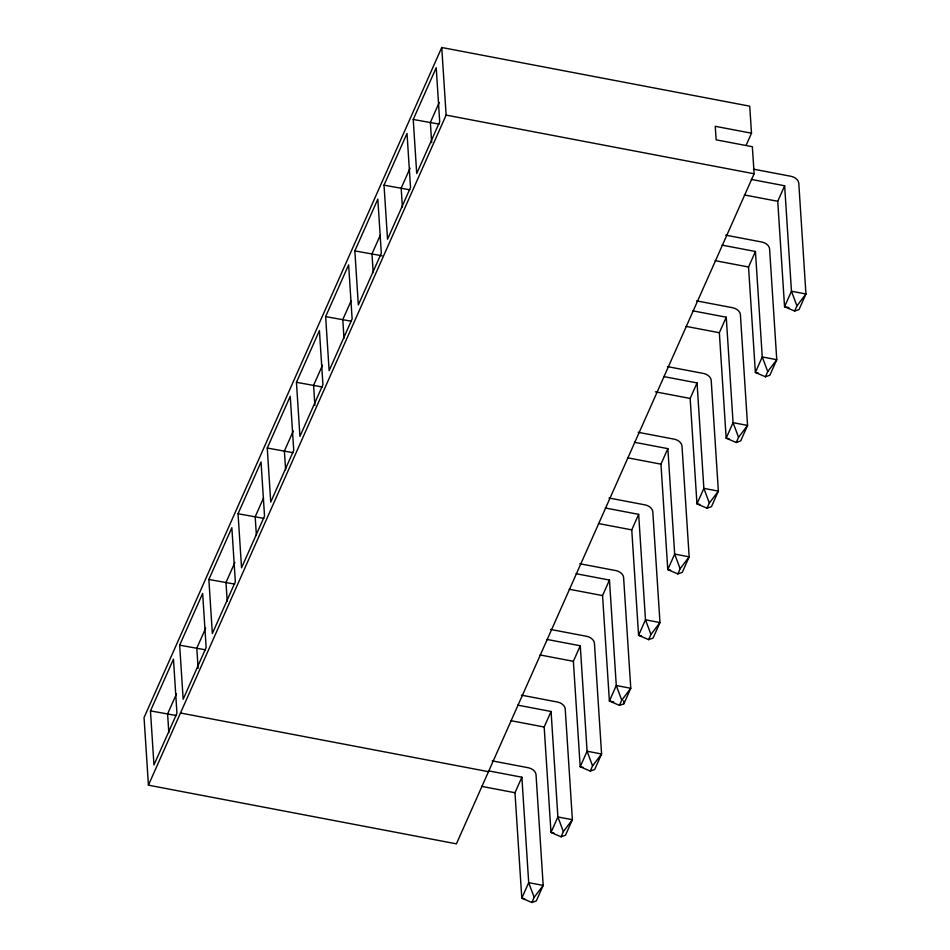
<?xml version="1.0" encoding="UTF-8"?>
<svg xmlns="http://www.w3.org/2000/svg" width="950" height="950" viewBox="0 0 950 950"><rect width="100%" height="100%" fill="white"/><g stroke="black" fill="none" stroke-linecap="round" stroke-linejoin="round"><path stroke-width="1.43" d="M751.498 133.214L749.74 106.174L441.75 47.5L144.056 717.582L148.426 785.175L456.416 843.849L754.122 173.767L752.364 146.727L716.134 139.828L715.255 126.302L751.498 133.214L746.154 145.243M150.468 710.885L173.458 659.146L176.949 713.224L153.959 764.964L150.468 710.885L176.308 715.54M179.657 645.169L202.647 593.429L206.15 647.508L183.16 699.248L179.657 645.169L205.497 649.824M208.857 579.464L231.848 527.713L235.339 581.792L212.349 633.543L208.857 579.464L234.697 584.107M238.046 513.748L261.036 461.997L264.539 516.076L241.549 567.827L238.046 513.748L263.886 518.391M267.247 448.032L290.237 396.281L293.728 450.359L270.738 502.111L267.247 448.032L293.087 452.687M296.447 382.316L319.426 330.576L322.929 384.655L299.939 436.394L296.447 382.316L322.276 386.971M325.636 316.599L348.626 264.86L352.129 318.939L329.139 370.678L325.636 316.599L351.476 321.254M354.837 250.883L377.827 199.144L381.318 253.223L358.328 304.962L354.837 250.883L382.126 255.811M384.026 185.167L407.016 133.428L410.519 187.506L387.529 239.246L384.026 185.167L409.866 189.822M413.226 119.462L436.216 67.711L439.707 121.79L416.718 173.529L413.226 119.462L439.066 124.106M176.51 693.856L167.604 713.877L168.815 732.628M205.699 628.14L196.804 648.173L198.111 668.361M234.899 562.424L225.993 582.457L227.204 601.196M263.494 498.049L255.194 516.741L256.405 535.491M293.289 430.991L284.394 451.024L285.606 469.775M322.478 365.275L313.583 385.308L314.889 405.496M351.084 300.901L342.784 319.592L343.995 338.343M380.285 235.184L371.973 253.876L373.184 272.626M410.067 168.138L401.173 188.171L402.384 206.91M439.268 102.422L430.362 122.455L431.668 142.643M148.426 785.175L446.12 115.093L441.75 47.5M492.195 760.867L528.426 767.778A7.612 5.083 24 0 1 536.026 774.559L543.186 885.424L536.299 900.944L531.869 902.5L521.799 898.178L514.983 792.727L521.871 777.207L488.537 770.854M521.384 695.151L557.614 702.062A7.612 5.083 24 0 1 565.214 708.842L572.387 819.707L565.487 835.228L561.07 836.784L551 832.473L544.172 727.011L551.071 711.491L517.738 705.137M550.584 629.446L586.815 636.346A7.612 5.083 24 0 1 594.415 643.126L601.576 753.991L594.688 769.512L590.259 771.068L580.189 766.757L573.372 661.307L580.272 645.774L546.927 639.433M579.773 563.73L616.016 570.629A7.612 5.083 24 0 1 623.604 577.422L630.776 688.275L623.877 703.796L619.459 705.351L609.389 701.041L602.561 595.591L609.461 580.058L576.128 573.717M608.974 498.014L645.204 504.913A7.612 5.083 24 0 1 652.804 511.706L659.977 622.559L653.078 638.079L648.648 639.647L638.578 635.324L631.762 529.874L638.661 514.354L605.328 508.001M638.163 432.298L674.405 439.197A7.612 5.083 24 0 1 681.993 445.989L689.166 556.842L682.266 572.375L677.849 573.931L667.779 569.608L660.962 464.158L667.85 448.637L634.517 442.284M667.363 366.581L703.594 373.481A7.612 5.083 24 0 1 711.194 380.273L718.366 491.126L711.467 506.659L707.038 508.214L696.967 503.892L690.151 398.442L697.051 382.921L663.717 376.568M696.564 300.865L732.794 307.764A7.612 5.083 24 0 1 740.394 314.557L747.555 425.422L740.668 440.942L736.238 442.498L726.168 438.176L719.352 332.726L726.251 317.205L692.906 310.852M725.752 235.149L761.983 242.06A7.612 5.083 24 0 1 769.583 248.841L776.756 359.706L769.856 375.226L765.439 376.782L755.369 372.459L748.541 267.009L755.44 251.489L722.107 245.136M753.504 169.159L791.184 176.344A7.612 5.083 24 0 1 798.784 183.124L805.944 293.989L799.057 309.51L794.627 311.066L784.557 306.755L777.741 201.293L784.641 185.773L751.296 179.419M531.869 902.5L534.173 897.322L543.186 885.424L528.699 882.657L521.871 777.207M561.07 836.784L563.362 831.606L572.387 819.707L557.888 816.941L551.071 711.491M590.259 771.068L592.562 765.902L601.576 753.991L587.088 751.224L580.272 645.774M619.459 705.351L621.751 700.186L630.776 688.275L616.277 685.52L609.461 580.058M648.648 639.647L650.952 634.469L659.977 622.559L645.477 619.804L638.661 514.354M677.849 573.931L680.141 568.753L689.166 556.842L674.678 554.087L667.85 448.637M707.038 508.214L709.341 503.037L718.366 491.126L703.867 488.371L697.051 382.921M736.238 442.498L738.542 437.321L747.555 425.422L733.068 422.655L726.251 317.205M765.439 376.782L767.731 371.604L776.756 359.706L762.256 356.939L755.44 251.489M794.627 311.066L796.931 305.888L805.944 293.989L791.457 291.223L784.641 185.773M446.12 115.093L754.122 173.767M744.408 194.952L777.741 201.293M715.207 260.668L748.541 267.009M788.904 307.574L784.557 306.755L791.457 291.223L796.931 305.888M686.019 326.372L719.352 332.726M758.266 373.017L755.369 372.459L762.256 356.939L767.731 371.604M655.369 391.816L690.151 398.442M729.066 438.734L726.168 438.176L733.068 422.655L738.542 437.321M627.617 457.805L660.962 464.158M699.877 504.45L696.967 503.892L703.867 488.371L709.341 503.037M598.429 523.521L631.762 529.874M670.676 570.166L667.779 569.608L674.678 554.087L680.141 568.753M569.228 589.237L602.561 595.591M641.476 635.871L638.578 635.324L645.477 619.804L650.952 634.469M540.039 654.954L573.372 661.307M613.736 701.872L609.389 701.041L616.277 685.52L621.751 700.186M510.839 720.67L544.172 727.011M583.086 767.303L580.189 766.757L587.088 751.224L592.562 765.902M180.488 712.999L488.478 771.673M481.65 786.374L514.983 792.727M553.898 833.019L551 832.473L557.888 816.941L563.362 831.606M524.697 898.736L521.799 898.178L528.699 882.657L534.173 897.322M623.687 700.839L623.877 703.796"/></g></svg>
